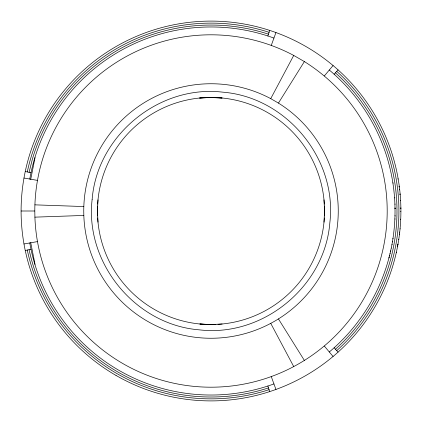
<?xml version="1.0" encoding="UTF-8"?>
<svg xmlns="http://www.w3.org/2000/svg" width="422" height="422" viewBox="0 0 422 422"><rect width="100%" height="100%" fill="white"/><g stroke="black" fill="none" stroke-linecap="round" stroke-linejoin="round"><path stroke-width="0.63" d="M394.966 215.626L395.324 215.99M97.999 199.87L97.45 211L97.999 222.13M324.001 222.13L324.55 211L324.001 199.87M400.077 228.671L400.051 228.946M399.703 232.295L399.734 232.005M399.518 233.862L399.518 233.883A7.364 0.29 -83.1 0 1 399.455 234.337M392.993 238.293L392.914 238.815M398.801 239.163L398.716 239.701M398.753 239.459L398.727 239.627M397.893 244.644L397.556 244.459M397.883 244.713L397.993 244.106M397.603 246.232L397.26 246.058M30.695 179.477L35.042 157.622M391.263 248.02L391.252 248.073M29.081 172.329L32.251 159.627A185.975 185.975 0 0 1 268.487 34.171M390.566 251.275L390.656 250.868M396.39 252.14L396.321 252.446M390.587 251.18L390.514 251.496M390.128 253.168L390.049 253.517M389.648 255.168L389.575 255.468M389.216 256.882L389.095 257.346M388.926 257.984L389.031 257.599M267.864 35.981L269.684 30.395M271.32 45.265L275.951 32.552M304.368 61.575L278.436 103.084A127.254 127.254 0 0 1 274.627 321.205A127.254 127.254 0 0 1 83.825 215.442L83.746 211A127.254 127.254 0 0 1 270.739 98.642L293.717 55.43L304.368 61.575A176.196 176.196 0 0 1 299.098 363.59A176.196 176.196 0 0 1 34.91 217.151L34.804 211A176.196 176.196 0 0 1 293.717 55.43M324.37 75.891L333.063 65.526M334.14 74.24L338.069 69.878M25.251 250.483L30.996 249.26M23.985 243.974L37.31 241.627M397.804 178.96L398.168 178.902M393.262 183.053L392.871 182.911M398.943 186.508L399.307 186.461M398.996 186.899L399.36 186.877M399.349 189.842L399.713 189.8M399.782 194.136L400.135 193.978M399.803 194.394L400.167 194.363M394.559 197.871L394.923 197.844M400.246 200.566L400.61 200.545M199.437 98.041L211 97.45L222.13 97.999L208.684 97.477M199.87 97.999L211 97.45M222.13 324.001L211 324.55L199.87 324.001L208.684 324.523M394.897 204.127L395.266 204.111M34.91 217.151L83.825 215.442M395.008 208.278L395.372 208.273M400.51 208.194L400.879 208.278M395.377 208.658L395.008 208.563M400.515 208.589L400.884 208.584M21.105 211L34.636 211M400.531 211.554L400.9 211.554M34.91 204.849L83.825 206.558M394.855 218.981L395.219 218.997M400.351 219.218L400.721 219.234M392.423 241.827L392.787 241.89M23.985 178.026L37.31 180.373M391.922 244.67L392.281 244.739M397.334 245.678L397.693 245.746M397.213 246.327L397.571 246.395M25.251 171.517L30.996 172.74M270.739 98.642L278.436 103.084M334.14 347.76L338.069 352.122M324.37 346.109L333.063 356.474M278.436 318.916L304.368 360.42M270.739 323.357L293.717 366.57M271.32 376.735L275.951 389.448M267.864 386.019L269.684 391.605M30.695 242.523L35.042 264.378M399.639 189.146L399.666 189.409M400.879 208.13L400.874 207.809M395.003 207.904L395.008 208.362M324.439 206.01A113.55 113.55 0 0 1 324.439 215.99M324.339 217.857A113.55 113.55 0 0 1 217.857 324.339M215.99 324.439A113.55 113.55 0 0 1 206.01 324.439M204.142 324.339A113.55 113.55 0 0 1 97.656 217.857M97.561 215.99A113.55 113.55 0 0 1 97.561 206.01M97.656 204.142A113.55 113.55 0 0 1 204.142 97.656M206.01 97.561A113.55 113.55 0 0 1 215.99 97.561M217.857 97.656A113.55 113.55 0 0 1 324.339 204.142M329.292 70.026A184.029 184.029 0 0 1 329.292 351.974M273.941 383.93A184.029 184.029 0 0 1 29.767 242.956M29.767 179.044A184.029 184.029 0 0 1 273.941 38.07M336.735 71.36A187.869 187.869 0 0 1 336.724 350.635M269.13 389.659A187.869 187.869 0 0 1 27.277 250.014M27.288 171.902A187.869 187.869 0 0 1 269.13 32.325M335.427 72.811A185.975 185.975 0 0 1 335.464 349.231M268.508 387.897A185.975 185.975 0 0 1 29.102 249.724M92.154 199.295C84.6 262.943 135.399 324.834 199.295 329.846C262.943 337.4 324.834 286.601 329.846 222.705C337.4 159.057 286.601 97.165 222.705 92.154C159.057 84.6 97.165 135.399 92.154 199.295M116.05 375.459A189.9 189.9 0 0 0 400.9 211A189.9 189.9 0 0 0 116.05 46.541A189.9 189.9 0 0 0 116.05 375.459"/></g></svg>
